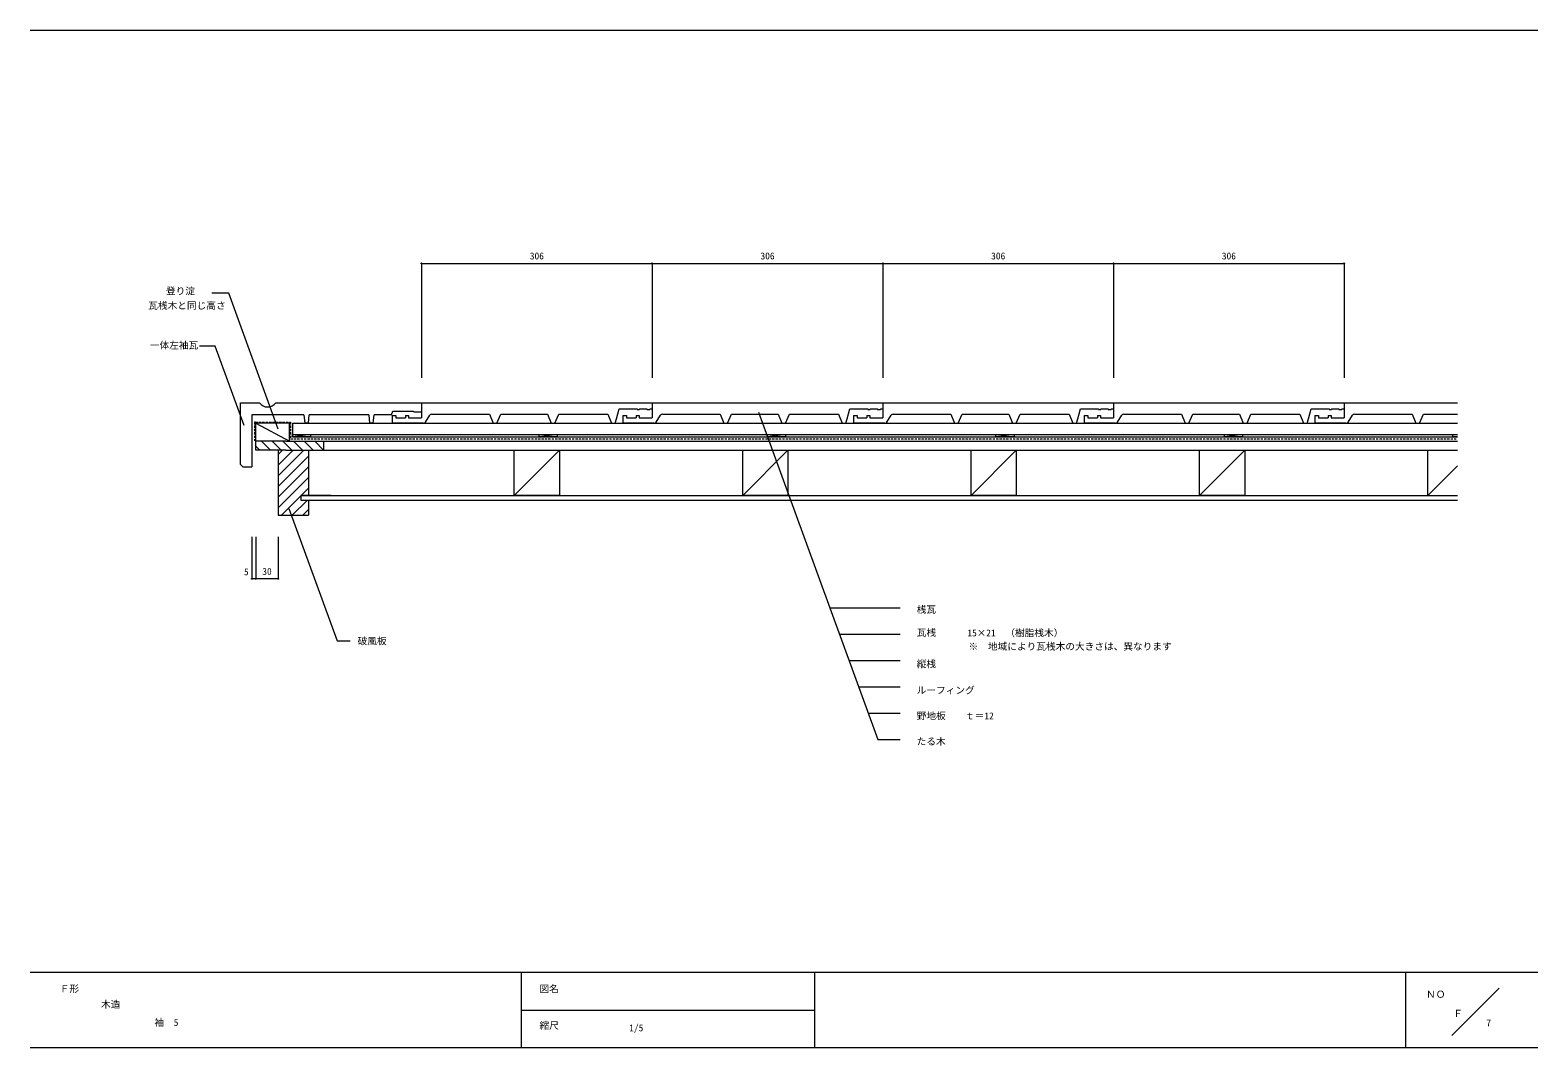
# Model space of a CAD drawing. Units: millimetres, scale not verified, with parts at other scales. Extents: x -198 to 202, y -140 to 130.
import ezdxf
from ezdxf.enums import TextEntityAlignment as Align

# ---------------------------------------------------------------- set-up
doc = ezdxf.new("R2010")
doc.units = ezdxf.units.MM
doc.header["$LTSCALE"] = 0.5
doc.header["$PDMODE"] = 32
doc.header["$PDSIZE"] = 0.25
doc.linetypes.add('DASHED1', pattern=[1.8, 1.2, -0.6])
for name, color, linetype, lineweight in [('0-0', 5, 'Continuous', 18), ('0-1', 7, 'Continuous', 18), ('1-0', 7, 'Continuous', 18), ('1-1', 7, 'Continuous', 18), ('1-2', 7, 'Continuous', 18), ('1-3', 7, 'Continuous', 18)]:
    doc.layers.add(name, color=color, linetype=linetype, lineweight=lineweight)
doc.styles.add('ＭＳ ゴシック', font='')
doc.styles.get('ＭＳ ゴシック').set_extended_font_data('MS Gothic')

msp = doc.modelspace()

# ---------------------------------------------------------------- linework, layer by layer
at = {"layer": '0-0'}
for p, q in [((-197.5676, 130.0135), (202.4324, 130.0135)), ((202.4324, -119.9865), (-197.5676, -119.9865)), ((-67.2973, -119.9865), (-67.2973, -139.9865)), ((10.5405, -119.9865), (10.5405, -139.9865)), ((167.4325, -139.9865), (167.4325, -119.9865)), ((192.1622, -124.1757), (179.5946, -136.7432)), ((-67.2973, -129.9865), (10.5405, -129.9865)), ((202.4324, -139.9865), (-197.5676, -139.9865))]:
    msp.add_line(p, q, dxfattribs=at)
at = {"layer": '0-1'}
for p, q in [((14.579, -23.2242), (33.2432, -23.2242)), ((17.1268, -30.2242), (33.2432, -30.2242)), ((19.6746, -37.2242), (33.2432, -37.2242)), ((22.2224, -44.2242), (33.2432, -44.2242)), ((24.7702, -51.2242), (33.2432, -51.2242))]:
    msp.add_line(p, q, dxfattribs=at)
msp.add_lwpolyline([(-128.9189, 3.1216), (-116.1481, -31.9659), (-112.7027, -31.9659)], dxfattribs=at)
at = {"layer": '1-0', "color": 3, "linetype": 'DASHED1'}
msp.add_line((-137.7788, 26.0177), (-128.4958, 26.0177), dxfattribs=at)
at = {"layer": '1-0'}
for p, q in [((-137.7297, 18.5595), (-137.7297, 25.7595)), ((-137.7297, 25.7595), (-128.7297, 20.9595)), ((-127.9957, 25.7595), (-127.9957, 22.7595)), ((-127.9957, 25.7595), (181.0926, 25.7595)), ((-129.7297, 20.9595), (-137.7297, 20.9595)), ((-136.2148, 20.9595), (-133.8148, 18.5595)), ((-133.3864, 20.9595), (-130.9864, 18.5595)), ((-130.558, 20.9595), (-128.158, 18.5595)), ((-129.7297, 20.9595), (181.0926, 20.9595)), ((-127.9957, 22.7595), (181.0926, 22.7595)), ((-127.9957, 22.7595), (-127.9957, 22.1595)), ((-127.9957, 22.7595), (-123.1957, 22.1595)), ((-127.9957, 22.1595), (181.0926, 22.1595)), ((-127.7295, 20.9595), (-125.3295, 18.5595)), ((-124.9011, 20.9595), (-122.5011, 18.5595)), ((-122.0727, 20.9595), (-119.7297, 18.6165)), ((-119.7297, 20.9595), (-119.7297, 18.5595)), ((-62.5297, 22.7595), (-57.7297, 22.1595)), ((-1.9297, 22.7595), (2.8703, 22.1595)), ((58.6703, 22.7595), (63.4702, 22.1595)), ((119.2703, 22.7595), (124.0702, 22.1595)), ((179.8702, 22.1595), (179.8702, 22.7595)), ((179.8702, 22.7595), (181.0926, 22.6067)), ((179.8702, 22.7595), (181.0926, 22.7595)), ((181.0926, 22.1595), (179.8702, 22.1595)), ((-137.7297, 19.646), (-136.6432, 18.5595)), ((-129.7297, 18.5595), (-137.7297, 18.5595)), ((-131.7297, 18.5595), (-131.7297, 1.3595)), ((-131.7297, 11.7946), (-124.9649, 18.5595)), ((-131.7297, 14.6231), (-127.7934, 18.5595)), ((-131.7297, 17.4515), (-130.6218, 18.5595)), ((-131.7297, 8.9662), (-123.7297, 16.9662)), ((-129.7297, 18.5595), (-117.7297, 18.5595)), ((-129.7297, 18.5595), (181.0926, 18.5595)), ((-123.7297, 18.5595), (-123.7297, 6.5595)), ((-57.1297, 18.5595), (-69.1297, 6.5595)), ((3.4702, 18.5595), (-8.5297, 6.5595)), ((64.0702, 18.5595), (52.0702, 6.5595)), ((124.6702, 18.5595), (112.6702, 6.5595)), ((173.2702, 6.5595), (173.2702, 18.5595)), ((173.2702, 18.5595), (181.0926, 18.5595)), ((-131.7297, 6.1378), (-123.7297, 14.1378)), ((181.0926, 14.3818), (173.2702, 6.5595)), ((-131.7297, 3.3094), (-123.7297, 11.3094)), ((-125.6512, 6.5595), (-123.7297, 8.4809)), ((-130.8512, 1.3595), (-125.7466, 6.464)), ((-128.0228, 1.3595), (-124.0228, 5.3595)), ((-125.7466, 6.5595), (181.0926, 6.5595)), ((-117.7297, 6.5595), (-125.7466, 6.5595)), ((-123.7297, 5.3595), (-123.7297, 1.3595)), ((173.2702, 6.5595), (181.0926, 6.5595)), ((-131.7297, 1.3595), (-123.7297, 1.3595)), ((-125.1944, 1.3595), (-123.7297, 2.8241))]:
    msp.add_line(p, q, dxfattribs=at)
at = {"layer": '1-0', "color": 3, "linetype": 'DASHED1'}
for points in [[(-137.7788, 26.0177), (-138.0289, 26.0177), (-138.0289, 21.0168)], [(-128.4958, 26.0177), (-128.4958, 21.5595), (181.0926, 21.5595)]]:
    msp.add_lwpolyline(points, dxfattribs=at)
at = {"layer": '1-0'}
for points in [[(-128.7297, 20.9595), (-128.7297, 25.7595), (-137.7297, 25.7595)], [(-125.7466, 6.5595), (-125.7466, 5.3595), (181.0926, 5.3595)]]:
    msp.add_lwpolyline(points, dxfattribs=at)
for points in [[(-127.9957, 22.1595), (-127.9957, 22.7595), (-123.1957, 22.7595), (-123.1957, 22.1595)], [(-62.5297, 22.1595), (-62.5297, 22.7595), (-57.7297, 22.7595), (-57.7297, 22.1595)], [(-1.9297, 22.1595), (-1.9297, 22.7595), (2.8703, 22.7595), (2.8703, 22.1595)], [(58.6703, 22.1595), (58.6703, 22.7595), (63.4702, 22.7595), (63.4702, 22.1595)], [(119.2703, 22.1595), (119.2703, 22.7595), (124.0702, 22.7595), (124.0702, 22.1595)], [(-69.1297, 6.5595), (-69.1297, 18.5595), (-57.1297, 18.5595), (-57.1297, 6.5595)], [(-8.5297, 6.5595), (-8.5297, 18.5595), (3.4702, 18.5595), (3.4702, 6.5595)], [(52.0702, 6.5595), (52.0702, 18.5595), (64.0702, 18.5595), (64.0702, 6.5595)], [(112.6702, 6.5595), (112.6702, 18.5595), (124.6702, 18.5595), (124.6702, 6.5595)]]:
    msp.add_lwpolyline(points, close=True, dxfattribs=at)
at = {"layer": '1-1'}
for p, q in [((-141.7297, 14.7502), (-141.7297, 31.1502)), ((-141.7297, 31.1502), (-136.7364, 31.1502)), ((-132.4194, 31.1502), (-93.7297, 31.1502)), ((-93.7297, 31.1502), (-93.7297, 28.7502)), ((-93.7297, 31.1502), (-93.7297, 28.7502)), ((-138.7297, 27.9502), (-138.7297, 14.1502)), ((-124.9297, 27.9502), (-138.7297, 27.9502)), ((-124.9297, 27.9502), (-124.7297, 25.7502)), ((-123.7297, 25.7502), (-124.7297, 25.7502)), ((-123.7297, 25.7502), (-123.5297, 27.9502)), ((-107.7297, 27.9502), (-123.5297, 27.9502)), ((-107.7297, 27.9502), (-107.5297, 25.7502)), ((-106.5297, 25.7502), (-107.5297, 25.7502)), ((-106.5297, 25.7502), (-106.3297, 27.9502)), ((-101.7297, 27.9502), (-106.3297, 27.9502)), ((-141.1297, 14.1502), (-141.7297, 14.7502)), ((-141.1297, 14.1502), (-138.7297, 14.1502))]:
    msp.add_line(p, q, dxfattribs=at)
for points in [[(-101.7297, 27.9502), (-101.3252, 28.9502), (-95.9297, 28.9502)], [(-95.9297, 28.9502), (-95.7297, 28.7502), (-93.7297, 28.7502)]]:
    msp.add_lwpolyline(points, dxfattribs=at)
msp.add_arc((-134.5779, 32.6954), 2.6546, 215.59772, 324.40225, dxfattribs=at)
at = {"layer": '1-2'}
for p, q in [((-144.8911, 60.2684), (-149.368, 60.2684)), ((-131.7304, 24.1098), (-144.8911, 60.2684)), ((-93.7297, 31.1502), (-93.7297, 27.1502)), ((-91.0004, 28.1502), (-75.7297, 28.1502)), ((-75.7297, 28.1502), (-74.7297, 25.7502)), ((-73.7297, 25.7502), (-72.7298, 28.1502)), ((-72.7298, 28.1502), (-60.3298, 28.1502)), ((-60.3298, 28.1502), (-59.3297, 25.7502)), ((-58.3297, 25.7502), (-57.3298, 28.1502)), ((-57.3298, 28.1502), (-44.3297, 28.1502)), ((-44.3297, 28.1502), (-43.3297, 25.7502)), ((-42.0284, 26.8954), (-41.3297, 29.5502)), ((-41.3297, 29.5502), (-40.9226, 29.5502)), ((-41.3297, 29.5502), (-36.5298, 29.5502)), ((-40.9226, 29.5502), (-40.8539, 29.5502)), ((-35.9298, 29.5502), (-35.9298, 29.3502)), ((-35.9298, 29.5502), (-33.9298, 29.5502)), ((-33.9298, 29.5502), (-33.9298, 29.3502)), ((-33.9298, 29.3502), (-33.1298, 29.3502)), ((-33.1298, 29.5502), (-33.1298, 29.3502)), ((-33.1298, 29.5502), (-32.5297, 29.5502)), ((-32.5297, 31.1502), (-32.5297, 27.1502)), ((-29.8004, 28.1502), (-14.5297, 28.1502)), ((-14.5297, 28.1502), (-13.5297, 25.7502)), ((-12.5297, 25.7502), (-11.5297, 28.1502)), ((-11.5297, 28.1502), (0.8702, 28.1502)), ((0.8702, 28.1502), (1.8702, 25.7502)), ((2.8703, 25.7502), (3.8703, 28.1502)), ((3.8703, 28.1502), (16.8702, 28.1502)), ((16.8702, 28.1502), (17.8703, 25.7502)), ((19.1716, 26.8954), (19.8703, 29.5502)), ((19.8703, 29.5502), (20.2774, 29.5502)), ((19.8703, 29.5502), (24.6702, 29.5502)), ((20.2774, 29.5502), (20.3461, 29.5502)), ((25.2702, 29.5502), (25.2702, 29.3502)), ((25.2702, 29.5502), (27.2702, 29.5502)), ((27.2702, 29.5502), (27.2702, 29.3502)), ((27.2702, 29.3502), (28.0702, 29.3502)), ((28.0702, 29.5502), (28.0702, 29.3502)), ((28.0702, 29.5502), (28.6703, 29.5502)), ((28.6703, 31.1502), (28.6703, 27.1502)), ((31.3996, 28.1502), (46.6703, 28.1502)), ((46.6703, 28.1502), (47.6703, 25.7502)), ((48.6703, 25.7502), (49.6703, 28.1502)), ((49.6703, 28.1502), (62.0703, 28.1502)), ((62.0703, 28.1502), (63.0703, 25.7502)), ((64.0703, 25.7502), (65.0703, 28.1502)), ((65.0703, 28.1502), (78.0703, 28.1502)), ((78.0703, 28.1502), (79.0703, 25.7502)), ((80.3716, 26.8954), (81.0703, 29.5502)), ((81.0703, 29.5502), (81.4775, 29.5502)), ((81.0703, 29.5502), (85.8703, 29.5502)), ((81.4775, 29.5502), (81.5461, 29.5502)), ((86.4702, 29.5502), (86.4702, 29.3502)), ((86.4702, 29.5502), (88.4703, 29.5502)), ((88.4703, 29.5502), (88.4703, 29.3502)), ((88.4703, 29.3502), (89.2703, 29.3502)), ((89.2703, 29.5502), (89.2703, 29.3502)), ((89.2703, 29.5502), (89.8703, 29.5502)), ((89.8703, 31.1502), (89.8703, 27.1502)), ((92.5997, 28.1502), (107.8703, 28.1502)), ((107.8703, 28.1502), (108.8703, 25.7502)), ((109.8703, 25.7502), (110.8703, 28.1502)), ((110.8703, 28.1502), (123.2703, 28.1502)), ((123.2703, 28.1502), (124.2703, 25.7502)), ((125.2703, 25.7502), (126.2703, 28.1502)), ((126.2703, 28.1502), (139.2703, 28.1502)), ((139.2703, 28.1502), (140.2703, 25.7502)), ((141.5716, 26.8954), (142.2703, 29.5502)), ((142.2703, 29.5502), (142.6775, 29.5502)), ((142.2703, 29.5502), (147.0703, 29.5502)), ((142.6775, 29.5502), (142.7462, 29.5502)), ((147.6703, 29.5502), (147.6703, 29.3502)), ((147.6703, 29.5502), (149.6703, 29.5502)), ((149.6703, 29.5502), (149.6703, 29.3502)), ((149.6703, 29.3502), (150.4703, 29.3502)), ((150.4703, 29.5502), (150.4703, 29.3502)), ((150.4703, 29.5502), (151.0703, 29.5502)), ((151.0703, 31.1502), (151.0703, 27.1502)), ((151.0703, 31.1502), (181.0926, 31.1502)), ((153.7997, 28.1502), (169.0703, 28.1502)), ((169.0703, 28.1502), (170.0703, 25.7502)), ((171.0703, 25.7502), (172.0703, 28.1502)), ((172.0703, 28.1502), (181.0926, 28.1502)), ((-101.5297, 27.7502), (-101.5297, 25.7502)), ((-93.1864, 25.7502), (-101.5297, 25.7502)), ((-100.5297, 27.1502), (-98.0297, 27.1502)), ((-98.0297, 27.7502), (-97.2297, 27.7502)), ((-98.0297, 27.7502), (-98.0297, 27.1502)), ((-92.6802, 26.0281), (-91.5066, 27.8723)), ((-74.7297, 25.7502), (-73.7297, 25.7502)), ((-59.3297, 25.7502), (-58.3297, 25.7502)), ((-43.3297, 25.7502), (-42.3298, 25.7502)), ((-42.3298, 25.7502), (-42.0314, 26.8838)), ((-40.3297, 27.7502), (-40.3297, 25.7502)), ((-31.9864, 25.7502), (-40.3297, 25.7502)), ((-39.3297, 27.1502), (-36.8297, 27.1502)), ((-36.8297, 27.7502), (-36.0297, 27.7502)), ((-36.8297, 27.7502), (-36.8297, 27.1502)), ((-31.4802, 26.0281), (-30.3066, 27.8723)), ((-13.5297, 25.7502), (-12.5297, 25.7502)), ((1.8702, 25.7502), (2.8703, 25.7502)), ((17.8703, 25.7502), (18.8703, 25.7502)), ((18.8703, 25.7502), (19.1686, 26.8838)), ((20.8703, 27.7502), (20.8703, 25.7502)), ((29.2136, 25.7502), (20.8703, 25.7502)), ((21.8703, 27.1502), (24.3703, 27.1502)), ((24.3703, 27.7502), (25.1703, 27.7502)), ((24.3703, 27.7502), (24.3703, 27.1502)), ((29.7198, 26.0281), (30.8934, 27.8723)), ((47.6703, 25.7502), (48.6703, 25.7502)), ((63.0703, 25.7502), (64.0703, 25.7502)), ((79.0703, 25.7502), (80.0703, 25.7502)), ((80.0703, 25.7502), (80.3686, 26.8838)), ((82.0703, 27.7502), (82.0703, 25.7502)), ((90.4136, 25.7502), (82.0703, 25.7502)), ((83.0703, 27.1502), (85.5703, 27.1502)), ((85.5703, 27.7502), (86.3703, 27.7502)), ((85.5703, 27.7502), (85.5703, 27.1502)), ((90.9198, 26.0281), (92.0934, 27.8723)), ((108.8703, 25.7502), (109.8703, 25.7502)), ((124.2703, 25.7502), (125.2703, 25.7502)), ((140.2703, 25.7502), (141.2703, 25.7502)), ((141.2703, 25.7502), (141.5686, 26.8838)), ((143.2703, 27.7502), (143.2703, 25.7502)), ((151.6136, 25.7502), (143.2703, 25.7502)), ((144.2703, 27.1502), (146.7703, 27.1502)), ((146.7703, 27.7502), (147.5703, 27.7502)), ((146.7703, 27.7502), (146.7703, 27.1502)), ((152.1198, 26.0281), (153.2934, 27.8723)), ((170.0703, 25.7502), (171.0703, 25.7502))]:
    msp.add_line(p, q, dxfattribs=at)
for points in [[(-140.8153, 25.1581), (-148.4526, 46.1413), (-152.6235, 46.1413)], [(-93.7297, 31.1502), (-32.5297, 31.1502), (-32.5297, 29.5502)], [(-36.5298, 29.5502), (-36.5298, 29.3502), (-35.9298, 29.3502)], [(-32.5297, 31.1502), (28.6703, 31.1502), (28.6703, 29.5502)], [(-4.3092, 28.6708), (27.318, -58.2242), (33.2432, -58.2242)], [(24.6702, 29.5502), (24.6702, 29.3502), (25.2702, 29.3502)], [(28.6703, 31.1502), (89.8703, 31.1502), (89.8703, 29.5502)], [(85.8703, 29.5502), (85.8703, 29.3502), (86.4702, 29.3502)], [(89.8703, 31.1502), (151.0703, 31.1502), (151.0703, 29.5502)], [(147.0703, 29.5502), (147.0703, 29.3502), (147.6703, 29.3502)], [(-101.5297, 27.7502), (-100.5297, 27.7502), (-100.5297, 27.1502)], [(-97.2297, 27.7502), (-97.2297, 27.1502), (-93.7297, 27.1502)], [(-40.3297, 27.7502), (-39.3297, 27.7502), (-39.3297, 27.1502)], [(-36.0297, 27.7502), (-36.0297, 27.1502), (-32.5297, 27.1502)], [(20.8703, 27.7502), (21.8703, 27.7502), (21.8703, 27.1502)], [(25.1703, 27.7502), (25.1703, 27.1502), (28.6703, 27.1502)], [(82.0703, 27.7502), (83.0703, 27.7502), (83.0703, 27.1502)], [(86.3703, 27.7502), (86.3703, 27.1502), (89.8703, 27.1502)], [(143.2703, 27.7502), (144.2703, 27.7502), (144.2703, 27.1502)], [(147.5703, 27.7502), (147.5703, 27.1502), (151.0703, 27.1502)]]:
    msp.add_lwpolyline(points, dxfattribs=at)
for centre, start, end in [((-91.0004, 27.5502), 90, 147.52879), ((-29.8004, 27.5502), 90, 147.52879), ((31.3996, 27.5502), 90, 147.52879), ((92.5997, 27.5502), 90, 147.52879), ((153.7997, 27.5502), 90, 147.52879), ((-93.1864, 26.3502), 270, 327.52879), ((-31.9864, 26.3502), 270, 327.52879), ((29.2136, 26.3502), 270, 327.52879), ((90.4136, 26.3502), 270, 327.52879), ((151.6136, 26.3502), 270, 327.52879)]:
    msp.add_arc(centre, 0.6, start, end, dxfattribs=at)
at = {"layer": '1-3'}
for p, q in [((-93.7297, 68.1364), (-93.7297, 37.7371)), ((-93.7297, 68.1364), (-32.5297, 68.1364)), ((-32.5297, 68.1364), (-32.5297, 37.7371)), ((-32.5297, 68.1364), (28.6703, 68.1364)), ((28.6703, 68.1364), (28.6703, 37.7371)), ((28.6703, 68.1364), (89.8703, 68.1364)), ((89.8703, 68.1364), (89.8703, 37.7371)), ((89.8703, 68.1364), (151.0703, 68.1364)), ((151.0703, 68.1364), (151.0703, 37.7371)), ((-138.7297, -4.3988), (-138.7297, -15.5506)), ((-131.7297, -4.3988), (-131.7297, -15.5506)), ((-131.7297, -15.5506), (-137.7297, -15.5506))]:
    msp.add_line(p, q, dxfattribs=at)
msp.add_lwpolyline([(-137.7297, -4.3988), (-137.7297, -15.5506), (-138.7297, -15.5506)], dxfattribs=at)
for p in [(-93.7297, 68.1364), (-32.5297, 68.1364), (28.6703, 68.1364), (89.8703, 68.1364), (151.0703, 68.1364), (-138.7297, -15.5506), (-137.7297, -15.5506), (-131.7297, -15.5506)]:
    msp.add_point(p, dxfattribs=at)

# ---------------------------------------------------------------- texts
at = {"layer": '0-0', "color": 7, "style": 'ＭＳ ゴシック'}
for s, p in [('Ｆ形', (-189.7297, -125.7973)), ('図名', (-62.4324, -125.7973)), ('木造', (-178.7681, -129.91)), ('ＮＯ', (172.7778, -127.2561)), ('Ｆ', (179.9906, -132.3213)), ('縮尺', (-62.4324, -135.527)), ('1/5', (-38.6278, -136.1375))]:
    msp.add_text(s, height=1.833, dxfattribs=at).set_placement(p, align=Align.BOTTOM_LEFT)
at = {"layer": '0-1', "style": 'ＭＳ ゴシック'}
for s, p in [('桟瓦', (37.6385, -25.1675)), ('破風板', (-110.6866, -33.5143)), ('縦桟', (37.6385, -39.6025)), ('野地板\u3000\u3000ｔ＝12', (37.6385, -53.3737)), ('たる木', (37.6385, -60.1764))]:
    msp.add_text(s, height=1.833, dxfattribs=at).set_placement(p, align=Align.BOTTOM_LEFT)
at = {"layer": '1-2', "style": 'ＭＳ ゴシック'}
for s, p in [('登り淀', (-161.5319, 59.3274)), ('瓦桟木と同じ高さ', (-166.232, 55.4819)), ('一体左袖瓦', (-165.8047, 44.9422))]:
    msp.add_text(s, height=1.833, dxfattribs=at).set_placement(p, align=Align.BOTTOM_LEFT)
at = {"layer": '1-3', "style": 'ＭＳ ゴシック'}
for s, p in [('306', (-65.0047, 68.6364)), ('306', (-3.8047, 68.6364)), ('306', (57.3953, 68.6364)), ('306', (118.5953, 68.6364)), ('5', (-140.8305, -15.1546)), ('30', (-135.9797, -15.0506)), ('瓦桟', (37.6795, -31.2708)), ('15×21\u3000（樹脂桟木）', (51.0969, -31.372)), ('※\u3000地域により瓦桟木の大きさは、異なります', (51.4049, -34.9616)), ('ルーフィング', (37.6385, -46.5711)), ('袖\u30005', (-164.6024, -134.7264)), ('7', (188.7561, -134.8477))]:
    msp.add_text(s, height=1.833, dxfattribs=at).set_placement(p, align=Align.BOTTOM_LEFT)

doc.saveas('drawing.dxf')
